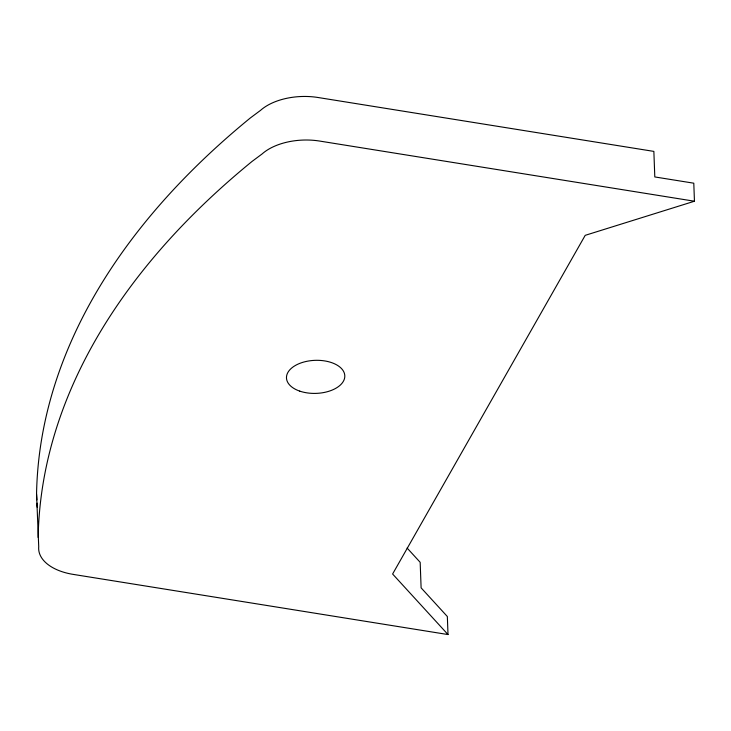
<?xml version="1.0" encoding="UTF-8"?>
<svg xmlns="http://www.w3.org/2000/svg" width="731" height="731" viewBox="0 0 731 731"><rect width="100%" height="100%" fill="white"/><g stroke="black" fill="none" stroke-linecap="round" stroke-linejoin="round"><path stroke-width="1.1" d="M448.012 634.554L73.164 574.383A50.101 28.381 -2.1 0 1 38.725 546.715L36.55 493.937A1144.371 648.178 -2.1 0 1 250.404 117.901L260.492 110.399A50.101 28.381 -2.1 0 1 318.003 97.497L653.861 151.399L654.802 176.939L693.792 183.198L694.45 201.226L585.211 235.336L392.611 574.009L448.012 634.554L447.345 616.525L421.111 587.852L420.17 562.313L407.13 548.058M694.45 201.226L319.602 141.056A50.101 28.381 -2.1 0 0 262.091 153.958L252.003 161.469A1144.371 648.178 -2.1 0 0 38.14 537.495M36.897 499.858L36.55 493.937M37.281 507.396A50.101 28.381 -2.1 0 1 37.126 503.156M299.71 391.112A29.185 16.53 -2.1 0 0 344.767 377.032A29.185 16.53 -2.1 0 0 302.451 362.439A29.185 16.53 -2.1 0 0 299.71 391.112"/></g></svg>
